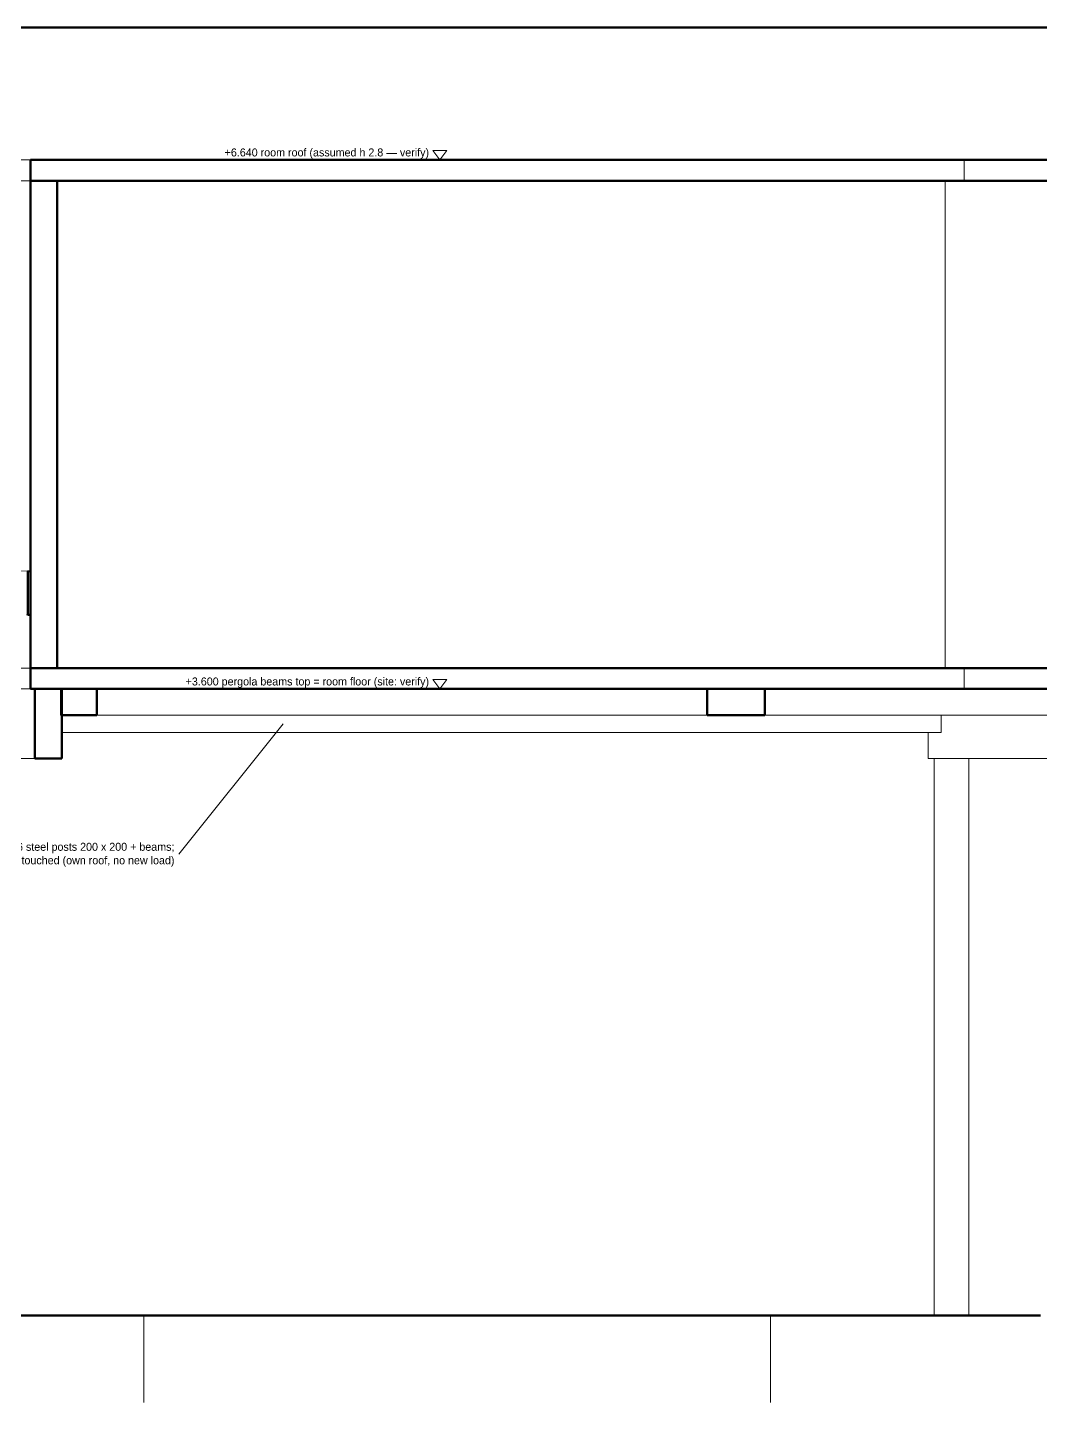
# Model space of a CAD drawing. Header units: metres. Extents: x 10 to 831, y 10 to 584.
# Drawn here: x 195.3 to 427.9, y 266.2 to 584 of the extents above; entities that cross this region are included whole.
import ezdxf
from ezdxf.enums import TextEntityAlignment as Align

# ---------------------------------------------------------------- set-up
doc = ezdxf.new("R2010")
doc.units = ezdxf.units.M
for name, color, linetype, lineweight in [('CUT', 7, 'Continuous', 50), ('DIM', 1, 'Continuous', 13), ('FRAME', 7, 'Continuous', 50), ('TXT', 7, 'Continuous', 18), ('VIS', 8, 'Continuous', 13)]:
    doc.layers.add(name, color=color, linetype=linetype, lineweight=lineweight)

msp = doc.modelspace()

# ---------------------------------------------------------------- linework, layer by layer
at = {"layer": 'CUT'}
for p, q in [((443.2032, 553.6), (195.8876, 553.6)), ((195.8876, 553.6), (195.8876, 548.8)), ((195.8876, 548.8), (443.2032, 548.8)), ((195.8876, 548.8), (202.0704, 548.8)), ((195.8876, 436.8), (195.8876, 548.8)), ((202.0704, 548.8), (202.0704, 436.8)), ((195.2692, 459.0556), (195.8876, 459.034)), ((195.2692, 449.0556), (195.2692, 459.0556)), ((195.8876, 459.034), (195.8876, 449.034)), ((195.8876, 449.034), (195.2692, 449.0556)), ((202.0704, 436.8), (195.8876, 436.8)), ((443.2032, 436.8), (195.8876, 436.8)), ((195.8876, 436.8), (195.8876, 432)), ((195.8876, 432), (443.2032, 432)), ((203.096, 432), (196.9128, 432)), ((196.9128, 432), (196.9128, 416)), ((203.096, 432), (211.1304, 432)), ((203.096, 426), (203.096, 432)), ((203.096, 416), (203.096, 432)), ((211.1304, 432), (211.1304, 426)), ((364.6824, 432), (351.4252, 432)), ((351.4252, 432), (351.4252, 426)), ((364.6824, 426), (364.6824, 432)), ((211.1304, 426), (203.096, 426)), ((351.4252, 426), (364.6824, 426)), ((196.9128, 416), (203.096, 416)), ((382.6404, 288), (73.6964, 288)), ((428, 288), (382.6404, 288))]:
    msp.add_line(p, q, dxfattribs=at)
at = {"layer": 'DIM'}
for p, q in [((302, 553.6), (290, 553.6)), ((302, 432), (290, 432))]:
    msp.add_line(p, q, dxfattribs=at)
for points in [[(288.4, 555.8), (291.6, 555.8), (290, 553.6), (288.4, 555.8)], [(288.4, 434.2), (291.6, 434.2), (290, 432), (288.4, 434.2)]]:
    msp.add_lwpolyline(points, dxfattribs=at)
at = {"layer": 'FRAME'}
msp.add_lwpolyline([(10, 10), (831, 10), (831, 584), (10, 584), (10, 10)], close=True, dxfattribs=at)
at = {"layer": 'TXT'}
msp.add_line((254, 424), (230, 394), dxfattribs=at)
at = {"layer": 'VIS'}
for p, q in [((410.44, 553.6), (177.52, 553.6)), ((177.52, 553.6), (195.8876, 553.6)), ((443.2032, 553.6), (195.8876, 553.6)), ((195.8876, 548.8), (195.8876, 553.6)), ((443.2032, 553.6), (410.44, 553.6)), ((410.44, 548.8), (410.44, 553.6)), ((195.8876, 548.8), (177.52, 548.8)), ((177.52, 548.8), (195.8876, 548.8)), ((443.2032, 548.8), (195.8876, 548.8)), ((195.8876, 548.8), (202.0704, 548.8)), ((195.8876, 436.8), (195.8876, 548.8)), ((202.0704, 548.8), (195.9104, 548.8)), ((195.9796, 548.8), (406.0656, 548.8)), ((202.0704, 436.8), (202.0704, 548.8)), ((405.7816, 548.8), (381.4028, 548.8)), ((381.558, 548.8), (405.9368, 548.8)), ((410.44, 548.8), (406.0656, 548.8)), ((406.0656, 436.8), (406.0656, 548.8)), ((406.0656, 548.8), (410.44, 548.8)), ((406.0656, 436.8), (406.0656, 548.8)), ((406.0656, 548.8), (437.0204, 548.8)), ((410.44, 548.8), (410.2848, 548.8)), ((412.2172, 548.8), (410.44, 548.8)), ((410.44, 548.8), (410.44, 548.64)), ((410.44, 548.8), (412.256, 548.8)), ((195.2692, 459.0556), (180.9984, 459.5552)), ((195.2692, 459.0556), (195.8876, 459.034)), ((195.2692, 459.0556), (195.2692, 449.0556)), ((195.5, 459.0476), (195.5388, 459.046)), ((195.6548, 459.042), (195.6936, 459.0408)), ((195.81, 459.0368), (195.8876, 459.034)), ((195.8876, 459.034), (195.8876, 449.034)), ((195.0372, 449.0636), (195.2692, 449.0556)), ((195.8876, 449.034), (195.2692, 449.0556)), ((195.5, 449.0476), (195.4612, 449.0488)), ((195.6548, 449.042), (195.6164, 449.0436)), ((195.8876, 449.034), (195.7712, 449.038)), ((195.8876, 436.8), (177.52, 436.8)), ((177.52, 436.8), (195.8876, 436.8)), ((202.0704, 436.8), (195.8876, 436.8)), ((443.2032, 436.8), (195.8876, 436.8)), ((195.8876, 432), (195.8876, 436.8)), ((195.9492, 436.8), (202.0704, 436.8)), ((406.0656, 436.8), (202.0396, 436.8)), ((437.0204, 436.8), (406.0656, 436.8)), ((406.0656, 436.8), (406.1496, 436.8)), ((410.44, 432.3428), (410.44, 436.6284)), ((195.8876, 432), (177.52, 432)), ((196.9128, 432), (195.8688, 432)), ((443.2032, 432), (195.8876, 432)), ((203.096, 432), (196.9128, 432)), ((196.9128, 432), (196.9128, 416)), ((196.9696, 432), (203.096, 432)), ((203.096, 432), (202.7916, 432)), ((202.7916, 432), (211.024, 432)), ((202.7916, 432), (202.7916, 426)), ((203.096, 432), (211.1304, 432)), ((203.096, 432), (203.096, 426)), ((203.096, 432), (203.096, 416)), ((422.8884, 432), (211.1304, 432)), ((211.1304, 432), (211.1304, 426)), ((405.188, 432), (276.102, 432)), ((413.9416, 432), (281.7528, 432)), ((351.4252, 432), (364.646, 432)), ((364.6824, 432), (351.4252, 432)), ((351.4252, 432), (351.4252, 426)), ((431.8348, 432), (364.6824, 432)), ((364.6824, 432), (364.6824, 426)), ((385.3888, 432), (404.0296, 432)), ((397.3964, 432), (403.7628, 432)), ((400.7424, 432), (413.1692, 432)), ((435.99, 432), (403.6256, 432)), ((404.0296, 432), (405.188, 432)), ((409.6896, 432), (422.116, 432)), ((413.1692, 432), (413.9416, 432)), ((418.6192, 432), (431.0624, 432)), ((422.116, 432), (422.8884, 432)), ((210.8688, 426), (202.7916, 426)), ((202.7916, 426), (203.096, 426)), ((203.096, 426), (211.1304, 426)), ((211.1304, 426), (351.5248, 426)), ((364.4904, 426), (351.4252, 426)), ((351.4252, 426), (364.6824, 426)), ((364.6824, 426), (431.8348, 426)), ((405.188, 422), (405.188, 426.0324)), ((203.2484, 422), (405.188, 422)), ((402.1948, 416), (402.1948, 421.92)), ((405.188, 422), (405.1492, 422)), ((177.0332, 416), (196.9128, 416)), ((196.9128, 416), (203.096, 416)), ((203.096, 416), (196.9308, 416)), ((402.1948, 416), (435.99, 416)), ((403.52, 416), (403.52, 416)), ((403.52, 416), (405.3532, 416)), ((403.52, 416), (403.52, 288)), ((411.52, 288), (411.52, 415.84)), ((411.52, 288), (411.52, 415.84)), ((382.6404, 288), (73.6964, 288)), ((221.96, 288), (186.2204, 288)), ((186.3808, 288), (221.96, 288)), ((221.96, 288), (365.96, 288)), ((221.96, 268), (221.96, 288)), ((365.96, 288), (403.5716, 288)), ((403.4116, 288), (365.96, 288)), ((365.96, 288), (365.96, 288)), ((365.96, 268), (365.96, 288)), ((428, 288), (382.6404, 288)), ((403.52, 288), (403.52, 288)), ((411.52, 288), (403.52, 288)), ((411.52, 288), (411.52, 288)), ((427.7392, 288), (411.574, 288)), ((411.734, 288), (427.8992, 288))]:
    msp.add_line(p, q, dxfattribs=at)

# ---------------------------------------------------------------- texts
at = {"layer": 'DIM'}
for s, p in [('+6.640 room roof (assumed h 2.8 — verify)', (287.5, 554.4)), ('+3.600 pergola beams top = room floor (site: verify)', (287.5, 432.8))]:
    msp.add_text(s, height=1.84, dxfattribs=at).set_placement(p, align=Align.RIGHT)
at = {"layer": 'TXT'}
for s, p in [('EXISTING pergola: 6 steel posts 200 x 200 + beams;', (229, 394.8)), ('the room above stays untouched (own roof, no new load)', (229, 391.7))]:
    msp.add_text(s, height=1.84, dxfattribs=at).set_placement(p, align=Align.RIGHT)

doc.saveas('drawing.dxf')
